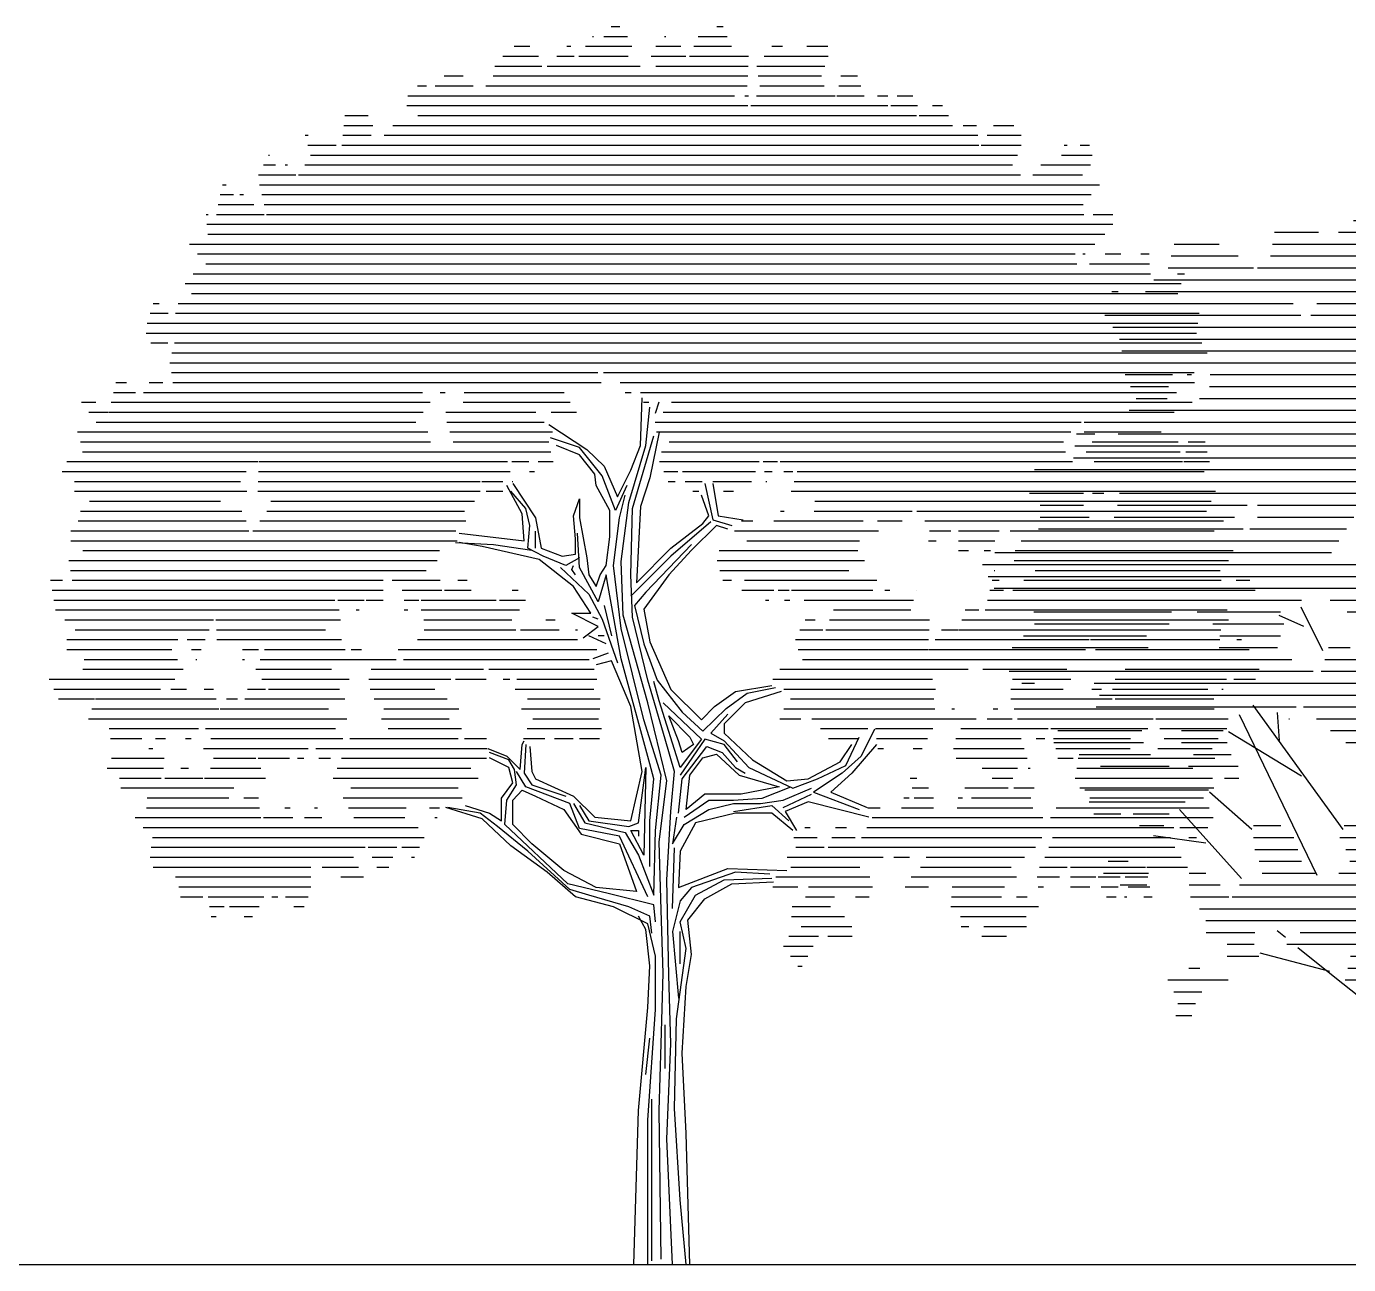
# Model space of a CAD drawing. Header units: millimetres. Extents: x 454 to 24074, y 929 to 15016.
# Drawn here: x 2667 to 5746, y 6044 to 8927 of the extents above; entities that cross this region are included whole.
import ezdxf

# ---------------------------------------------------------------- set-up
doc = ezdxf.new("R2010")
doc.units = ezdxf.units.MM
doc.layers.add('cadblocksdwg.com', color=255, linetype='Continuous')

# ---------------------------------------------------------------- blocks, each defined once
blk = doc.blocks.new('*X4')
at = {"color": 0, "linetype": 'ByBlock'}
for p, q in [((167.527, 82.3), (167.616, 82.3)), ((168.595, 82.3), (168.659, 82.3)), ((166.547, 82.1), (166.704, 82.1)), ((167.079, 82.1), (167.119, 82.1)), ((167.268, 82.1), (167.735, 82.1)), ((167.338, 82.2), (167.349, 82.2)), ((167.454, 82.2), (167.692, 82.2)), ((167.979, 82.1), (168.232, 82.1)), ((168.068, 82.2), (168.08, 82.2)), ((168.365, 82.1), (168.744, 82.1)), ((168.409, 82.2), (168.702, 82.2)), ((169.153, 82.1), (169.26, 82.1)), ((169.506, 82.1), (169.719, 82.1)), ((166.432, 82), (166.792, 82)), ((166.979, 82), (167.153, 82)), ((167.199, 82), (167.701, 82)), ((167.933, 82), (168.284, 82)), ((168.321, 82), (168.918, 82)), ((169.076, 82), (169.723, 82)), ((166.352, 81.9), (166.826, 81.9)), ((166.879, 81.9), (167.822, 81.9)), ((167.978, 81.9), (168.913, 81.9)), ((168.999, 81.9), (169.688, 81.9)), ((165.57, 81.7), (165.661, 81.7)), ((165.749, 81.7), (166.132, 81.7)), ((165.839, 81.8), (166.032, 81.8)), ((166.26, 81.7), (168.903, 81.7)), ((166.335, 81.8), (168.908, 81.8)), ((169.014, 81.8), (169.653, 81.8)), ((169.031, 81.7), (169.681, 81.7)), ((169.83, 81.7), (170.052, 81.7)), ((169.85, 81.8), (170.018, 81.8)), ((165.47, 81.6), (168.774, 81.6)), ((168.878, 81.6), (168.918, 81.6)), ((168.998, 81.6), (169.794, 81.6)), ((169.809, 81.6), (170.085, 81.6)), ((170.22, 81.6), (170.325, 81.6)), ((170.421, 81.6), (170.579, 81.6)), ((165.46, 81.5), (168.908, 81.5)), ((168.94, 81.5), (170.325, 81.5)), ((170.355, 81.5), (170.627, 81.5)), ((170.776, 81.5), (170.878, 81.5)), ((164.823, 81.3), (165.119, 81.3)), ((164.833, 81.4), (165.072, 81.4)), ((165.321, 81.3), (170.979, 81.3)), ((165.573, 81.4), (170.616, 81.4)), ((170.642, 81.4), (170.94, 81.4)), ((171.088, 81.3), (171.222, 81.3)), ((171.393, 81.3), (171.598, 81.3)), ((164.432, 81.2), (164.462, 81.2)), ((164.813, 81.2), (165.101, 81.2)), ((165.233, 81.2), (171.234, 81.2)), ((171.331, 81.2), (171.675, 81.2)), ((164.46, 81.1), (164.748, 81.1)), ((164.803, 81.1), (171.246, 81.1)), ((171.268, 81.1), (171.675, 81.1)), ((172.11, 81.1), (172.139, 81.1)), ((172.272, 81.1), (172.364, 81.1)), ((164.011, 80.9), (164.133, 80.9)), ((164.061, 81), (164.073, 81)), ((164.231, 80.9), (164.254, 80.9)), ((164.431, 80.9), (171.587, 80.9)), ((164.487, 81), (171.637, 81)), ((171.872, 80.9), (172.376, 80.9)), ((172.081, 81), (172.39, 81)), ((163.961, 80.8), (164.34, 80.8)), ((164.367, 80.8), (171.668, 80.8)), ((171.793, 80.8), (172.293, 80.8)), ((163.596, 80.7), (163.635, 80.7)), ((163.971, 80.7), (172.466, 80.7)), ((163.555, 80.5), (163.914, 80.5)), ((163.575, 80.6), (163.707, 80.6)), ((163.773, 80.6), (163.808, 80.6)), ((163.994, 80.6), (172.383, 80.6)), ((164.018, 80.5), (172.3, 80.5)), ((163.432, 80.4), (163.454, 80.4)), ((163.535, 80.4), (164.02, 80.4)), ((164.041, 80.4), (172.307, 80.4)), ((172.402, 80.4), (172.6, 80.4)), ((163.44, 80.3), (172.6, 80.3)), ((163.262, 80.1), (172.42, 80.1)), ((163.448, 80.2), (172.52, 80.2)), ((163.345, 80), (172.22, 80)), ((172.296, 80), (172.32, 80)), ((172.524, 80), (172.683, 80)), ((172.883, 80), (172.967, 80)), ((163.428, 79.9), (172.236, 79.9)), ((172.366, 79.9), (172.973, 79.9)), ((163.219, 79.7), (173.292, 79.7)), ((163.302, 79.8), (172.252, 79.8)), ((172.255, 79.8), (172.98, 79.8)), ((173.253, 79.8), (173.325, 79.8)), ((163.283, 79.6), (173.259, 79.6)), ((162.895, 79.5), (162.958, 79.5)), ((163.148, 79.5), (173.226, 79.5)), ((162.837, 79.3), (173.46, 79.3)), ((162.866, 79.4), (163.049, 79.4)), ((163.121, 79.4), (173.475, 79.4)), ((162.825, 79.2), (173.446, 79.2)), ((162.874, 79.1), (163.044, 79.1)), ((163.112, 79.1), (173.5, 79.1)), ((163.065, 78.9), (173.423, 78.9)), ((163.086, 79), (173.554, 79)), ((163.08, 78.8), (167.394, 78.8)), ((167.449, 78.8), (173.422, 78.8)), ((162.517, 78.7), (162.627, 78.7)), ((162.856, 78.7), (162.995, 78.7)), ((163.094, 78.7), (167.426, 78.7)), ((167.618, 78.7), (173.427, 78.7)), ((162.172, 78.5), (162.317, 78.5)), ((162.472, 78.5), (165.698, 78.5)), ((162.494, 78.6), (162.719, 78.6)), ((162.798, 78.6), (165.62, 78.6)), ((165.798, 78.6), (165.849, 78.6)), ((166.032, 78.5), (167.114, 78.5)), ((166.041, 78.6), (167.051, 78.6)), ((167.668, 78.6), (167.729, 78.6)), ((167.823, 78.6), (173.243, 78.6)), ((167.855, 78.5), (167.909, 78.5)), ((168.137, 78.5), (173.404, 78.5)), ((162.246, 78.4), (162.44, 78.4)), ((162.449, 78.4), (165.625, 78.4)), ((165.855, 78.4), (166.767, 78.4)), ((166.921, 78.4), (167.177, 78.4)), ((168.054, 78.4), (173.222, 78.4)), ((162.32, 78.3), (165.551, 78.3)), ((165.865, 78.3), (166.85, 78.3)), ((167.971, 78.3), (172.279, 78.3)), ((172.311, 78.3), (173.236, 78.3)), ((162.131, 78.2), (165.674, 78.2)), ((162.163, 78.1), (165.702, 78.1)), ((165.895, 78.2), (166.933, 78.2)), ((165.929, 78.1), (166.896, 78.1)), ((167.987, 78.2), (172.177, 78.2)), ((168.114, 78.1), (172.102, 78.1)), ((172.311, 78.2), (173.09, 78.2)), ((172.39, 78.1), (173.261, 78.1)), ((173.361, 78.1), (173.534, 78.1)), ((162.181, 78), (166.918, 78)), ((168.035, 78), (172.121, 78)), ((172.33, 78), (173.283, 78)), ((173.34, 78), (173.556, 78)), ((162.022, 77.9), (163.957, 77.9)), ((163.968, 77.9), (166.48, 77.9)), ((166.524, 77.9), (166.695, 77.9)), ((166.788, 77.9), (166.94, 77.9)), ((168.015, 77.9), (169.023, 77.9)), ((169.066, 77.9), (169.211, 77.9)), ((169.237, 77.9), (169.433, 77.9)), ((169.437, 77.9), (172.193, 77.9)), ((172.412, 77.9), (173.305, 77.9)), ((173.318, 77.9), (173.578, 77.9)), ((161.977, 77.8), (163.837, 77.8)), ((162.101, 77.7), (163.78, 77.7)), ((163.957, 77.7), (166.204, 77.7)), ((163.962, 77.8), (166.506, 77.8)), ((166.22, 77.7), (166.433, 77.7)), ((166.526, 77.7), (166.532, 77.7)), ((166.701, 77.8), (166.754, 77.8)), ((168.06, 77.8), (168.202, 77.8)), ((168.104, 77.7), (168.175, 77.7)), ((168.25, 77.8), (168.986, 77.8)), ((168.275, 77.7), (168.449, 77.7)), ((168.556, 77.7), (168.948, 77.7)), ((169.078, 77.8), (169.157, 77.8)), ((169.09, 77.7), (169.103, 77.7)), ((169.274, 77.8), (169.364, 77.8)), ((169.377, 77.7), (173.549, 77.7)), ((169.407, 77.8), (173.525, 77.8)), ((162.101, 77.6), (163.842, 77.6)), ((163.953, 77.6), (166.204, 77.6)), ((166.265, 77.6), (166.432, 77.6)), ((168.355, 77.6), (168.414, 77.6)), ((168.663, 77.6), (168.764, 77.6)), ((169.347, 77.6), (173.64, 77.6)), ((162.252, 77.5), (163.577, 77.5)), ((164.087, 77.5), (166.144, 77.5)), ((169.588, 77.5), (173.594, 77.5)), ((162.138, 77.3), (163.837, 77.3)), ((162.16, 77.4), (163.794, 77.4)), ((163.974, 77.3), (166.058, 77.3)), ((164.045, 77.4), (166.046, 77.4)), ((168.844, 77.3), (168.96, 77.3)), ((169.171, 77.3), (170.076, 77.3)), ((169.241, 77.4), (169.277, 77.4)), ((169.58, 77.4), (170.57, 77.4)), ((170.22, 77.3), (170.47, 77.3)), ((170.619, 77.4), (173.548, 77.4)), ((170.7, 77.3), (173.719, 77.3)), ((162.064, 77.2), (163.863, 77.2)), ((163.903, 77.2), (165.958, 77.2)), ((168.774, 77.2), (170.23, 77.2)), ((170.747, 77.2), (170.962, 77.2)), ((171.039, 77.2), (171.45, 77.2)), ((171.563, 77.2), (173.625, 77.2)), ((162.064, 77.1), (165.969, 77.1)), ((168.901, 77.1), (170.038, 77.1)), ((170.737, 77.1), (170.815, 77.1)), ((171.039, 77.1), (171.407, 77.1)), ((171.675, 77.1), (173.506, 77.1)), ((162.045, 76.9), (165.769, 76.9)), ((162.185, 77), (165.793, 77)), ((168.599, 76.9), (170.09, 76.9)), ((168.62, 77), (170.022, 77)), ((171.039, 77), (171.142, 77)), ((171.299, 77), (171.363, 77)), ((171.602, 76.9), (173.77, 76.9)), ((171.613, 77), (173.818, 77)), ((162.061, 76.8), (165.657, 76.8)), ((168.628, 76.8), (169.93, 76.8)), ((171.401, 76.8), (171.408, 76.8)), ((171.815, 76.8), (173.686, 76.8)), ((161.859, 76.7), (161.979, 76.7)), ((162.076, 76.7), (165.221, 76.7)), ((165.312, 76.7), (165.797, 76.7)), ((165.977, 76.7), (166.072, 76.7)), ((168.657, 76.7), (168.745, 76.7)), ((168.877, 76.7), (170.214, 76.7)), ((171.379, 76.7), (171.452, 76.7)), ((171.702, 76.7), (173.696, 76.7)), ((173.848, 76.7), (173.987, 76.7)), ((161.875, 76.6), (165.221, 76.6)), ((161.891, 76.5), (164.732, 76.5)), ((164.762, 76.5), (165.029, 76.5)), ((165.05, 76.5), (165.221, 76.5)), ((165.414, 76.6), (165.814, 76.6)), ((165.434, 76.5), (165.583, 76.5)), ((165.607, 76.5), (166.364, 76.5)), ((165.843, 76.6), (166.113, 76.6)), ((166.4, 76.5), (166.661, 76.5)), ((166.526, 76.6), (166.586, 76.6)), ((168.85, 76.6), (168.957, 76.6)), ((168.958, 76.6), (169.172, 76.6)), ((169.089, 76.5), (169.121, 76.5)), ((169.215, 76.6), (169.327, 76.6)), ((169.282, 76.5), (169.336, 76.5)), ((169.351, 76.6), (170.174, 76.6)), ((169.479, 76.5), (170.585, 76.5)), ((170.295, 76.6), (170.344, 76.6)), ((170.612, 76.6), (170.613, 76.6)), ((171.334, 76.5), (173.97, 76.5)), ((171.356, 76.6), (171.496, 76.6)), ((171.588, 76.6), (174.041, 76.6)), ((161.907, 76.4), (164.776, 76.4)), ((164.948, 76.4), (164.978, 76.4)), ((165.434, 76.4), (165.47, 76.4)), ((165.607, 76.4), (166.602, 76.4)), ((169.775, 76.4), (170.558, 76.4)), ((171.106, 76.4), (171.245, 76.4)), ((171.311, 76.4), (173.758, 76.4)), ((162.003, 76.3), (163.506, 76.3)), ((163.529, 76.3), (164.791, 76.3)), ((165.634, 76.3), (166.523, 76.3)), ((166.868, 76.3), (166.962, 76.3)), ((169.49, 76.3), (169.591, 76.3)), ((169.737, 76.3), (170.748, 76.3)), ((171.074, 76.3), (173.769, 76.3)), ((162.024, 76.1), (162.211, 76.1)), ((162.109, 76.2), (163.464, 76.2)), ((162.216, 76.1), (163.145, 76.1)), ((163.241, 76.1), (163.422, 76.1)), ((163.535, 76.2), (164.639, 76.2)), ((163.541, 76.1), (164.802, 76.1)), ((165.568, 76.1), (167.187, 76.1)), ((165.638, 76.2), (166.564, 76.2)), ((166.612, 76.2), (167.001, 76.2)), ((167.166, 76.2), (167.187, 76.2)), ((169.39, 76.1), (170.738, 76.1)), ((169.436, 76.2), (169.669, 76.2)), ((169.699, 76.2), (170.743, 76.2)), ((170.804, 76.1), (172.36, 76.1)), ((170.867, 76.2), (171.032, 76.2)), ((171.041, 76.2), (173.694, 76.2)), ((172.376, 76.1), (173.683, 76.1)), ((173.853, 76.1), (173.902, 76.1)), ((162.024, 76), (163.086, 76)), ((163.283, 76), (163.38, 76)), ((163.798, 76), (163.962, 76)), ((164.022, 76), (164.837, 76)), ((164.897, 76), (165.004, 76)), ((165.375, 76), (167.382, 76)), ((169.417, 76), (170.732, 76)), ((170.741, 76), (172.323, 76)), ((172.425, 76), (173.979, 76)), ((162.197, 75.9), (163.143, 75.9)), ((163.326, 75.9), (163.338, 75.9)), ((163.798, 75.9), (163.819, 75.9)), ((163.979, 75.9), (165.352, 75.9)), ((165.427, 75.9), (167.305, 75.9)), ((169.463, 75.9), (172.285, 75.9)), ((172.475, 75.9), (172.536, 75.9)), ((172.757, 75.9), (174.119, 75.9)), ((161.844, 75.7), (163.115, 75.7)), ((162.186, 75.8), (163.201, 75.8)), ((163.936, 75.8), (164.701, 75.8)), ((163.995, 75.7), (164.878, 75.7)), ((165.076, 75.7), (165.905, 75.7)), ((165.099, 75.8), (166.236, 75.8)), ((165.955, 75.7), (166.262, 75.7)), ((166.291, 75.8), (167.357, 75.8)), ((166.437, 75.7), (166.502, 75.7)), ((166.574, 75.7), (167.382, 75.7)), ((169.163, 75.7), (170.778, 75.7)), ((169.233, 75.8), (171.138, 75.8)), ((171.287, 75.8), (172.136, 75.8)), ((171.585, 75.7), (172.176, 75.7)), ((172.624, 75.7), (173.749, 75.7)), ((172.724, 75.8), (174.082, 75.8)), ((173.823, 75.7), (174.045, 75.7)), ((161.891, 75.6), (162.971, 75.6)), ((163.076, 75.6), (163.233, 75.6)), ((163.412, 75.6), (163.505, 75.6)), ((163.849, 75.6), (164.032, 75.6)), ((164.064, 75.6), (164.779, 75.6)), ((165.089, 75.6), (165.743, 75.6)), ((166.556, 75.6), (167.352, 75.6)), ((169.273, 75.6), (170.808, 75.6)), ((171.568, 75.6), (172.098, 75.6)), ((172.388, 75.6), (172.485, 75.6)), ((172.596, 75.6), (173.56, 75.6)), ((173.704, 75.6), (173.716, 75.6)), ((161.938, 75.5), (162.303, 75.5)), ((162.312, 75.5), (163.533, 75.5)), ((163.638, 75.5), (163.749, 75.5)), ((163.823, 75.5), (164.835, 75.5)), ((165.13, 75.5), (165.869, 75.5)), ((166.682, 75.5), (167.418, 75.5)), ((169.341, 75.5), (170.789, 75.5)), ((171.57, 75.5), (172.595, 75.5)), ((172.625, 75.5), (173.623, 75.5)), ((162.241, 75.3), (164.855, 75.3)), ((162.277, 75.4), (163.56, 75.4)), ((163.575, 75.4), (164.669, 75.4)), ((165.204, 75.3), (165.888, 75.3)), ((165.229, 75.4), (165.988, 75.4)), ((166.62, 75.4), (167.412, 75.4)), ((166.737, 75.3), (167.399, 75.3)), ((169.232, 75.3), (169.444, 75.3)), ((169.273, 75.4), (170.8, 75.4)), ((169.558, 75.3), (171.22, 75.3)), ((170.971, 75.4), (171, 75.4)), ((171.33, 75.3), (171.582, 75.3)), ((171.39, 75.4), (171.437, 75.4)), ((171.604, 75.4), (173.625, 75.4)), ((171.638, 75.3), (173.008, 75.3)), ((173.035, 75.3), (173.545, 75.3)), ((162.451, 75.2), (163.355, 75.2)), ((163.427, 75.2), (164.739, 75.2)), ((165.273, 75.2), (166.014, 75.2)), ((166.677, 75.2), (167.43, 75.2)), ((169.643, 75.2), (170.122, 75.2)), ((170.199, 75.2), (170.78, 75.2)), ((171.063, 75.2), (171.947, 75.2)), ((171.975, 75.2), (172.954, 75.2)), ((173.077, 75.2), (173.752, 75.2)), ((162.466, 75.1), (162.781, 75.1)), ((162.919, 75.1), (163.021, 75.1)), ((163.223, 75.1), (163.28, 75.1)), ((163.479, 75.1), (164.813, 75.1)), ((164.885, 75.1), (165.98, 75.1)), ((166.044, 75.1), (166.268, 75.1)), ((166.642, 75.1), (166.858, 75.1)), ((166.956, 75.1), (167.144, 75.1)), ((167.207, 75.1), (167.408, 75.1)), ((169.727, 75.1), (170.022, 75.1)), ((170.212, 75.1), (170.727, 75.1)), ((171.012, 75.1), (171.673, 75.1)), ((171.827, 75.1), (171.913, 75.1)), ((171.999, 75.1), (172.778, 75.1)), ((173.12, 75.1), (173.667, 75.1)), ((162.474, 74.9), (163.007, 74.9)), ((162.851, 75), (162.893, 75)), ((163.406, 75), (164.465, 75)), ((163.505, 74.9), (163.935, 74.9)), ((163.959, 74.9), (164.275, 74.9)), ((164.355, 74.9), (164.419, 74.9)), ((164.54, 75), (166.274, 75)), ((164.573, 74.9), (164.691, 74.9)), ((164.8, 74.9), (166.268, 74.9)), ((170.225, 75), (170.281, 75)), ((170.58, 75), (170.674, 75)), ((170.99, 75), (171.704, 75)), ((171.016, 74.9), (171.735, 74.9)), ((172.023, 75), (172.775, 75)), ((172.046, 74.9), (172.198, 74.9)), ((172.249, 74.9), (173.633, 74.9)), ((173.055, 75), (173.605, 75)), ((162.43, 74.8), (163.002, 74.8)), ((163.175, 74.8), (163.255, 74.8)), ((163.475, 74.8), (163.984, 74.8)), ((164.757, 74.8), (166.109, 74.8)), ((171.279, 74.8), (171.635, 74.8)), ((171.745, 74.8), (171.766, 74.8)), ((172.235, 74.8), (173.409, 74.8)), ((162.555, 74.7), (162.976, 74.7)), ((163.014, 74.7), (163.399, 74.7)), ((163.416, 74.7), (164.033, 74.7)), ((164.715, 74.7), (166.183, 74.7)), ((170.552, 74.7), (170.617, 74.7)), ((171.379, 74.7), (171.589, 74.7)), ((172.22, 74.7), (173.449, 74.7)), ((162.57, 74.6), (163.713, 74.6)), ((162.834, 74.5), (163.663, 74.5)), ((163.812, 74.5), (163.96, 74.5)), ((164.819, 74.5), (166.021, 74.5)), ((164.896, 74.6), (165.982, 74.6)), ((170.486, 74.5), (170.541, 74.5)), ((170.572, 74.6), (170.736, 74.6)), ((170.593, 74.5), (170.787, 74.5)), ((171.037, 74.5), (171.08, 74.5)), ((171.104, 74.6), (171.543, 74.6)), ((171.173, 74.5), (171.771, 74.5)), ((171.598, 74.6), (171.805, 74.6)), ((172.266, 74.6), (173.622, 74.6)), ((172.368, 74.5), (173.517, 74.5)), ((162.83, 74.4), (163.973, 74.4)), ((164.228, 74.4), (164.283, 74.4)), ((164.526, 74.4), (164.559, 74.4)), ((164.871, 74.4), (165.455, 74.4)), ((165.69, 74.4), (165.791, 74.4)), ((170.124, 74.4), (170.249, 74.4)), ((170.464, 74.4), (170.787, 74.4)), ((171.026, 74.4), (171.793, 74.4)), ((172.027, 74.4), (173.575, 74.4)), ((162.713, 74.3), (163.986, 74.3)), ((164.013, 74.3), (164.31, 74.3)), ((164.426, 74.3), (164.603, 74.3)), ((164.926, 74.3), (165.442, 74.3)), ((165.744, 74.3), (165.769, 74.3)), ((170.168, 74.3), (171.893, 74.3)), ((171.972, 74.3), (173.615, 74.3)), ((162.796, 74.2), (165.575, 74.2)), ((162.888, 74.1), (165.638, 74.1)), ((169.375, 74.1), (169.61, 74.1)), ((169.486, 74.2), (169.539, 74.2)), ((169.759, 74.1), (169.996, 74.1)), ((169.795, 74.2), (169.906, 74.2)), ((170.06, 74.1), (171.883, 74.1)), ((170.114, 74.2), (173.219, 74.2)), ((171.991, 74.1), (173.185, 74.1)), ((173.279, 74.2), (173.56, 74.2)), ((173.368, 74.1), (173.447, 74.1)), ((162.876, 74), (165.04, 74)), ((165.072, 74), (165.36, 74)), ((165.41, 74), (165.588, 74)), ((169.394, 74), (169.68, 74)), ((169.723, 74), (171.82, 74)), ((171.954, 74), (173.226, 74)), ((162.865, 73.9), (164.602, 73.9)), ((164.604, 73.9), (164.923, 73.9)), ((165.11, 73.9), (165.321, 73.9)), ((165.51, 73.9), (165.538, 73.9)), ((169.306, 73.9), (170.278, 73.9)), ((170.385, 73.9), (170.545, 73.9)), ((170.713, 73.9), (171.709, 73.9)), ((171.913, 73.9), (172.908, 73.9)), ((172.908, 73.9), (173.291, 73.9)), ((162.896, 73.8), (164.489, 73.8)), ((163.122, 73.7), (164.489, 73.7)), ((164.604, 73.8), (164.974, 73.8)), ((164.795, 73.7), (165.024, 73.7)), ((165.157, 73.8), (165.281, 73.8)), ((169.194, 73.7), (170.142, 73.7)), ((169.344, 73.8), (170.042, 73.8)), ((170.561, 73.7), (171.627, 73.7)), ((170.655, 73.8), (171.571, 73.8)), ((171.835, 73.7), (172.062, 73.7)), ((171.858, 73.8), (172.14, 73.8)), ((172.174, 73.8), (172.694, 73.8)), ((172.174, 73.7), (172.429, 73.7)), ((172.454, 73.7), (172.674, 73.7)), ((172.697, 73.8), (172.931, 73.8)), ((172.726, 73.7), (172.953, 73.7)), ((172.945, 73.8), (173.356, 73.8)), ((163.156, 73.6), (164.489, 73.6)), ((169.162, 73.6), (169.415, 73.6)), ((169.524, 73.6), (170.172, 73.6)), ((170.5, 73.6), (170.736, 73.6)), ((170.975, 73.6), (171.504, 73.6)), ((171.846, 73.6), (171.901, 73.6)), ((172.174, 73.6), (172.368, 73.6)), ((172.482, 73.6), (172.655, 73.6)), ((172.755, 73.6), (172.976, 73.6)), ((163.172, 73.5), (163.399, 73.5)), ((163.453, 73.5), (164.014, 73.5)), ((163.467, 73.4), (163.613, 73.4)), ((163.669, 73.4), (163.968, 73.4)), ((164.095, 73.5), (164.157, 73.5)), ((164.234, 73.5), (164.462, 73.5)), ((164.319, 73.4), (164.423, 73.4)), ((169.357, 73.4), (169.744, 73.4)), ((169.492, 73.5), (169.787, 73.5)), ((170, 73.5), (170.137, 73.5)), ((170.961, 73.4), (171.849, 73.4)), ((170.968, 73.5), (171.476, 73.5)), ((171.626, 73.5), (171.734, 73.5)), ((172.536, 73.5), (172.635, 73.5)), ((172.913, 73.5), (172.998, 73.5)), ((163.482, 73.3), (163.533, 73.3)), ((163.815, 73.3), (163.899, 73.3)), ((169.352, 73.3), (169.886, 73.3)), ((171.059, 73.3), (171.724, 73.3)), ((169.448, 73.2), (169.963, 73.2)), ((171.066, 73.2), (171.146, 73.2)), ((171.295, 73.2), (171.729, 73.2)), ((169.271, 73), (169.57, 73)), ((169.325, 73.1), (169.625, 73.1)), ((169.718, 73.1), (169.966, 73.1)), ((171.275, 73.1), (171.527, 73.1)), ((169.342, 72.9), (169.515, 72.9)), ((169.414, 72.8), (169.46, 72.8))]:
    blk.add_line(p, q, dxfattribs=at)
blk = doc.blocks.new('*X3')
at = {"color": 0, "linetype": 'ByBlock'}
for p, q in [((31.224, 25), (31.651, 25)), ((30.156, 24.9), (30.391, 24.9)), ((30.746, 24.9), (30.94, 24.9)), ((31.072, 24.9), (31.697, 24.9)), ((29.489, 24.8), (29.861, 24.8)), ((30.029, 24.8), (30.473, 24.8)), ((30.73, 24.8), (31.725, 24.8)), ((28.644, 24.7), (29.024, 24.7)), ((29.472, 24.7), (30.473, 24.7)), ((30.718, 24.7), (31.689, 24.7)), ((28.618, 24.6), (29.183, 24.6)), ((29.455, 24.6), (30.446, 24.6)), ((30.671, 24.6), (31.62, 24.6)), ((28.473, 24.4), (30.374, 24.4)), ((28.593, 24.5), (29.313, 24.5)), ((29.346, 24.5), (30.374, 24.5)), ((30.477, 24.4), (31.84, 24.4)), ((30.487, 24.5), (31.631, 24.5)), ((28.119, 24.3), (28.171, 24.3)), ((28.402, 24.3), (31.9, 24.3)), ((27.975, 24.2), (29.648, 24.2)), ((29.847, 24.2), (31.9, 24.2)), ((32.231, 24.2), (32.737, 24.2)), ((28.06, 24.1), (29.711, 24.1)), ((29.797, 24.1), (31.842, 24.1)), ((32.09, 24.1), (32.804, 24.1)), ((28.126, 24), (31.603, 24)), ((31.641, 24), (31.786, 24)), ((31.949, 24), (32.741, 24)), ((28.183, 23.9), (31.453, 23.9)), ((31.658, 23.9), (32.591, 23.9)), ((32.931, 23.9), (33.044, 23.9)), ((28.202, 23.8), (31.453, 23.8)), ((31.468, 23.8), (32.562, 23.8)), ((32.867, 23.8), (33.156, 23.8)), ((33.613, 23.8), (33.624, 23.8)), ((28.216, 23.7), (28.931, 23.7)), ((28.934, 23.7), (33.193, 23.7)), ((33.528, 23.7), (33.688, 23.7)), ((28.231, 23.6), (28.631, 23.6)), ((28.753, 23.6), (28.791, 23.6)), ((28.947, 23.6), (33.751, 23.6)), ((28.277, 23.5), (28.595, 23.5)), ((28.323, 23.4), (28.586, 23.4)), ((28.857, 23.4), (30.533, 23.4)), ((28.942, 23.5), (32.783, 23.5)), ((30.7, 23.4), (32.727, 23.4)), ((32.897, 23.5), (33.814, 23.5)), ((32.99, 23.4), (33.796, 23.4)), ((28.266, 23.3), (30.433, 23.3)), ((30.713, 23.3), (32.63, 23.3)), ((33.024, 23.3), (33.537, 23.3)), ((28.201, 23.2), (30.389, 23.2)), ((30.676, 23.2), (32.65, 23.2)), ((33.057, 23.2), (33.064, 23.2)), ((33.181, 23.2), (33.394, 23.2)), ((27.821, 23.1), (27.976, 23.1)), ((28.172, 23.1), (30.35, 23.1)), ((30.891, 23.1), (32.67, 23.1)), ((33.147, 23.1), (33.417, 23.1)), ((27.808, 23), (30.312, 23)), ((30.433, 23), (30.659, 23)), ((30.866, 23), (32.69, 23)), ((32.699, 23), (33.441, 23)), ((27.795, 22.9), (30.709, 22.9)), ((30.794, 22.9), (33.465, 22.9)), ((27.466, 22.8), (33.461, 22.8)), ((33.806, 22.8), (34.012, 22.8)), ((27.414, 22.7), (31.594, 22.7)), ((31.723, 22.7), (33.374, 22.7)), ((33.735, 22.7), (34.073, 22.7)), ((34.28, 22.7), (34.388, 22.7)), ((27.424, 22.6), (27.88, 22.6)), ((27.955, 22.6), (28.051, 22.6)), ((28.184, 22.6), (31.364, 22.6)), ((31.966, 22.6), (33.435, 22.6)), ((33.69, 22.6), (34.134, 22.6)), ((34.165, 22.6), (34.445, 22.6)), ((27.514, 22.5), (27.88, 22.5)), ((27.516, 22.4), (27.927, 22.4)), ((28.138, 22.4), (29.153, 22.4)), ((28.166, 22.5), (29.258, 22.5)), ((29.346, 22.5), (30.219, 22.5)), ((29.346, 22.4), (30.157, 22.4)), ((30.447, 22.5), (31.318, 22.5)), ((30.462, 22.4), (31.273, 22.4)), ((31.8, 22.4), (34.341, 22.4)), ((31.85, 22.5), (34.445, 22.5)), ((27.5, 22.3), (29.225, 22.3)), ((29.282, 22.3), (30.095, 22.3)), ((30.489, 22.3), (31.313, 22.3)), ((31.991, 22.3), (33.202, 22.3)), ((33.533, 22.3), (34.263, 22.3)), ((27.42, 22.2), (30.033, 22.2)), ((30.566, 22.2), (31.358, 22.2)), ((32.073, 22.2), (32.402, 22.2)), ((32.64, 22.2), (33.217, 22.2)), ((33.512, 22.2), (34.486, 22.2)), ((27.133, 22.1), (29.971, 22.1)), ((30.516, 22.1), (31.255, 22.1)), ((32.073, 22.1), (32.416, 22.1)), ((32.589, 22.1), (33.193, 22.1)), ((33.49, 22.1), (34.505, 22.1)), ((27.028, 22), (31.09, 22)), ((31.934, 22), (32.853, 22)), ((33.461, 22), (34.52, 22)), ((27.077, 21.9), (31.099, 21.9)), ((31.411, 21.9), (32.831, 21.9)), ((33.331, 21.9), (34.106, 21.9)), ((34.341, 21.9), (34.344, 21.9)), ((27.127, 21.8), (30.69, 21.8)), ((30.796, 21.8), (31.108, 21.8)), ((31.533, 21.8), (32.854, 21.8)), ((33.32, 21.8), (34.014, 21.8)), ((27.427, 21.7), (28.65, 21.7)), ((28.709, 21.7), (29.716, 21.7)), ((29.96, 21.7), (30.592, 21.7)), ((30.91, 21.7), (31.207, 21.7)), ((31.824, 21.7), (32.881, 21.7)), ((33.296, 21.7), (33.924, 21.7)), ((27.461, 21.6), (28.622, 21.6)), ((28.838, 21.6), (29.541, 21.6)), ((30.103, 21.6), (30.692, 21.6)), ((30.912, 21.6), (31.268, 21.6)), ((31.924, 21.6), (33.963, 21.6)), ((27.374, 21.4), (28.412, 21.4)), ((27.468, 21.5), (28.601, 21.5)), ((28.971, 21.5), (29.569, 21.5)), ((29.028, 21.4), (29.541, 21.4)), ((30.246, 21.5), (30.693, 21.5)), ((30.273, 21.4), (31.262, 21.4)), ((30.893, 21.5), (31.278, 21.5)), ((31.563, 21.4), (34.364, 21.4)), ((31.895, 21.5), (34.002, 21.5)), ((27.28, 21.3), (28.426, 21.3)), ((29.023, 21.3), (29.514, 21.3)), ((29.945, 21.3), (30.126, 21.3)), ((30.211, 21.3), (31.405, 21.3)), ((31.506, 21.3), (32.352, 21.3)), ((32.726, 21.3), (34.409, 21.3)), ((27.187, 21.2), (28.49, 21.2)), ((28.923, 21.2), (29.636, 21.2)), ((29.914, 21.2), (31.632, 21.2)), ((31.662, 21.2), (32.269, 21.2)), ((32.755, 21.2), (34.438, 21.2)), ((27.253, 21.1), (29.814, 21.1)), ((29.884, 21.1), (31.606, 21.1)), ((31.788, 21.1), (32.284, 21.1)), ((32.937, 21.1), (34.401, 21.1)), ((27.361, 21), (27.468, 21)), ((27.969, 21), (30.564, 21)), ((30.852, 21), (31.581, 21)), ((31.915, 21), (32.299, 21)), ((32.977, 21), (34.364, 21)), ((28.014, 20.9), (30.483, 20.9)), ((30.932, 20.9), (31.575, 20.9)), ((32.995, 20.9), (34.168, 20.9)), ((34.609, 20.9), (34.649, 20.9)), ((27.986, 20.8), (29.671, 20.8)), ((29.734, 20.8), (30.406, 20.8)), ((30.923, 20.8), (31.575, 20.8)), ((31.911, 20.8), (31.998, 20.8)), ((32.826, 20.8), (33.63, 20.8)), ((33.712, 20.8), (34.163, 20.8)), ((34.508, 20.8), (34.775, 20.8)), ((27.7, 20.7), (28.447, 20.7)), ((28.67, 20.7), (29.098, 20.7)), ((29.609, 20.7), (29.615, 20.7)), ((29.844, 20.7), (30.355, 20.7)), ((30.943, 20.7), (31.679, 20.7)), ((31.841, 20.7), (32.121, 20.7)), ((32.713, 20.7), (33.321, 20.7)), ((33.727, 20.7), (34.83, 20.7)), ((27.664, 20.6), (28.372, 20.6)), ((28.706, 20.6), (29.056, 20.6)), ((29.961, 20.6), (30.435, 20.6)), ((31.009, 20.6), (32.182, 20.6)), ((32.741, 20.6), (33.24, 20.6)), ((33.743, 20.6), (34.848, 20.6)), ((27.629, 20.5), (28.385, 20.5)), ((27.844, 20.4), (28.445, 20.4)), ((28.706, 20.5), (29.09, 20.5)), ((28.808, 20.4), (29.125, 20.4)), ((30.09, 20.5), (30.397, 20.5)), ((31.075, 20.5), (31.088, 20.5)), ((31.428, 20.5), (32.201, 20.5)), ((31.545, 20.4), (31.968, 20.4)), ((32.028, 20.4), (32.151, 20.4)), ((32.87, 20.5), (33.189, 20.5)), ((32.959, 20.4), (33.493, 20.4)), ((33.679, 20.4), (33.787, 20.4)), ((33.887, 20.4), (34.73, 20.4)), ((33.909, 20.5), (34.803, 20.5)), ((28.022, 20.3), (28.601, 20.3)), ((28.764, 20.3), (29.183, 20.3)), ((31.596, 20.3), (31.937, 20.3)), ((32.983, 20.3), (33.493, 20.3)), ((33.689, 20.3), (34.568, 20.3)), ((27.971, 20.2), (28.968, 20.2)), ((29.067, 20.2), (29.188, 20.2)), ((30.453, 20.2), (30.499, 20.2)), ((31.596, 20.2), (31.907, 20.2)), ((33.007, 20.2), (33.511, 20.2)), ((33.699, 20.2), (34.591, 20.2)), ((27.891, 20.1), (28.933, 20.1)), ((30.395, 20.1), (30.643, 20.1)), ((31.256, 20.1), (31.315, 20.1)), ((31.618, 20.1), (32.139, 20.1)), ((33.155, 20.1), (34.619, 20.1)), ((27.929, 20), (28.736, 20)), ((30.456, 20), (30.71, 20)), ((31.135, 20), (31.449, 20)), ((31.682, 20), (31.836, 20)), ((31.935, 20), (32.344, 20)), ((33.394, 20), (34.659, 20)), ((27.967, 19.9), (28.194, 19.9)), ((28.298, 19.9), (28.603, 19.9)), ((30.512, 19.9), (30.777, 19.9)), ((31.135, 19.9), (31.426, 19.9)), ((32.055, 19.9), (32.398, 19.9)), ((33.467, 19.9), (34.488, 19.9)), ((28.353, 19.8), (28.558, 19.8)), ((29.313, 19.8), (29.544, 19.8)), ((30.077, 19.8), (30.331, 19.8)), ((30.563, 19.8), (30.838, 19.8)), ((31.098, 19.8), (31.255, 19.8)), ((32.123, 19.8), (32.303, 19.8)), ((33.537, 19.8), (33.711, 19.8)), ((34.137, 19.8), (34.31, 19.8)), ((29.313, 19.7), (29.652, 19.7)), ((30.04, 19.7), (30.4, 19.7)), ((30.613, 19.7), (30.906, 19.7)), ((31.048, 19.7), (31.255, 19.7)), ((28.088, 19.5), (28.256, 19.5)), ((29.325, 19.6), (29.685, 19.6)), ((29.361, 19.5), (29.718, 19.5)), ((30.09, 19.6), (30.434, 19.6)), ((30.123, 19.5), (30.436, 19.5)), ((30.663, 19.6), (30.991, 19.6)), ((30.714, 19.5), (31.469, 19.5)), ((30.998, 19.6), (31.369, 19.6)), ((32.862, 19.6), (33.033, 19.6)), ((32.862, 19.5), (33.055, 19.5)), ((33.669, 19.5), (34.037, 19.5)), ((33.737, 19.6), (33.881, 19.6)), ((28.049, 19.4), (28.427, 19.4)), ((28.771, 19.4), (28.912, 19.4)), ((29.386, 19.4), (29.833, 19.4)), ((30.032, 19.4), (30.436, 19.4)), ((30.614, 19.4), (31.486, 19.4)), ((32.842, 19.4), (33.048, 19.4)), ((33.633, 19.4), (33.953, 19.4)), ((28.189, 19.3), (28.413, 19.3)), ((28.771, 19.3), (29.033, 19.3)), ((29.195, 19.3), (30.436, 19.3)), ((30.578, 19.3), (31.448, 19.3)), ((31.734, 19.3), (31.868, 19.3)), ((32.592, 19.3), (33.04, 19.3)), ((33.059, 19.3), (33.277, 19.3)), ((33.634, 19.3), (33.891, 19.3)), ((28.225, 19.2), (28.245, 19.2)), ((28.781, 19.2), (29.106, 19.2)), ((29.133, 19.2), (30.485, 19.2)), ((30.562, 19.2), (31.399, 19.2)), ((31.693, 19.2), (31.928, 19.2)), ((32.618, 19.2), (33.308, 19.2)), ((28.858, 19.1), (31.438, 19.1)), ((31.611, 19.1), (32.018, 19.1)), ((32.163, 19.1), (32.356, 19.1)), ((32.803, 19.1), (33.395, 19.1)), ((28.911, 19), (32.381, 19)), ((32.921, 19), (33.509, 19)), ((28.913, 18.9), (29.325, 18.9)), ((29.705, 18.9), (32.326, 18.9)), ((32.94, 18.9), (33.409, 18.9)), ((29.091, 18.8), (29.319, 18.8)), ((29.593, 18.8), (32.138, 18.8)), ((32.8, 18.8), (33.13, 18.8)), ((29.091, 18.7), (29.357, 18.7)), ((30.13, 18.7), (30.33, 18.7)), ((30.374, 18.7), (32.138, 18.7)), ((32.8, 18.7), (33.158, 18.7)), ((28.59, 18.5), (29.099, 18.5)), ((28.768, 18.6), (28.859, 18.6)), ((30.085, 18.5), (30.248, 18.5)), ((30.107, 18.6), (30.238, 18.6)), ((30.468, 18.6), (30.664, 18.6)), ((30.739, 18.6), (32.243, 18.6)), ((30.748, 18.5), (31.064, 18.5)), ((31.191, 18.5), (31.684, 18.5)), ((31.881, 18.5), (32.361, 18.5)), ((32.832, 18.6), (33.175, 18.6)), ((32.982, 18.5), (33.111, 18.5)), ((28.64, 18.4), (28.878, 18.4)), ((30.763, 18.4), (30.964, 18.4)), ((31.225, 18.4), (31.57, 18.4)), ((31.97, 18.4), (32.389, 18.4)), ((28.676, 18.3), (28.823, 18.3)), ((30.819, 18.3), (30.864, 18.3)), ((31.252, 18.3), (31.551, 18.3)), ((32.034, 18.3), (32.306, 18.3)), ((28.657, 18.2), (28.794, 18.2)), ((31.301, 18.2), (31.455, 18.2))]:
    blk.add_line(p, q, dxfattribs=at)
blk = doc.blocks.new('Group Trees side 02_cad-block.com')
at = {"color": 0}
for p, q in [((-3665, 3737.2), (-3657.6, 3954.8)), ((-3595.4, 3885.2), (-3579.2, 3937)), ((-3639.8, 3737.2), (-3622.1, 3911.9)), ((-4083.6, 3833.4), (-3909.1, 3719.5)), ((-3943.1, 3728.3), (-4074.7, 3772.7)), ((-3700.5, 3450.1), (-3604.3, 3781.6)), ((-3579.2, 3797.9), (-3622.1, 3589.2)), ((-3943.1, 3694.3), (-4048.1, 3737.2)), ((-3839.5, 3598.1), (-3943.1, 3728.3)), ((-3873.6, 3607), (-3943.1, 3694.3)), ((-3909.1, 3719.5), (-3830.7, 3642.5)), ((-3718.2, 3476.8), (-3639.8, 3737.2)), ((-3709.4, 3624.7), (-3665, 3737.2)), ((-3830.7, 3642.5), (-3770, 3503.4)), ((-3770, 3503.4), (-3709.4, 3624.7)), ((-4247.8, 3564.1), (-4144.3, 3407.2)), ((-3866.2, 3555.2), (-3873.6, 3607)), ((-3778.9, 3441.2), (-3839.5, 3598.1)), ((-3622.1, 3589.2), (-3665, 3459)), ((-3370.6, 3564.1), (-3335.1, 3398.3)), ((-3335.1, 3564.1), (-3309.9, 3416.1)), ((-4204.9, 3425), (-4274.5, 3555.2)), ((-4187.2, 3450.1), (-4256.7, 3528.6)), ((-3804, 3441.2), (-3866.2, 3555.2)), ((-3727.1, 3555.2), (-3778.9, 3441.2)), ((-3761.1, 3407.2), (-3734.5, 3510.8)), ((-3352.8, 3416.1), (-3386.9, 3510.8)), ((-4169.4, 3371.7), (-4187.2, 3450.1)), ((-3969.7, 3416.1), (-3943.1, 3494.5)), ((-3943.1, 3494.5), (-3943.1, 3407.2)), ((-3804, 3319.9), (-3804, 3441.2)), ((-3752.3, 3207.4), (-3718.2, 3476.8)), ((-3709.4, 3146.7), (-3700.5, 3450.1)), ((-3665, 3459), (-3682.7, 3111.2)), ((-4196, 3302.1), (-4204.9, 3425)), ((-4144.3, 3407.2), (-4117.6, 3268.1)), ((-3960.8, 3311), (-3969.7, 3416.1)), ((-3943.1, 3407.2), (-3909.1, 3225.2)), ((-3787.8, 3189.7), (-3761.1, 3407.2)), ((-3344, 3389.4), (-3525.9, 3232.6)), ((-3525.9, 3268.1), (-3379.5, 3380.6)), ((-3379.5, 3380.6), (-3352.8, 3416.1)), ((-3335.1, 3398.3), (-3247.8, 3371.7)), ((-3309.9, 3416.1), (-3196, 3398.3)), ((-4491.9, 3337.6), (-4196, 3302.1)), ((-4178.3, 3268.1), (-4169.4, 3371.7)), ((-4144.3, 3268.1), (-4144.3, 3346.5)), ((-3943.1, 3180.8), (-3952, 3337.6)), ((-3821.8, 3189.7), (-3804, 3319.9)), ((-3317.3, 3371.7), (-3431.2, 3259.2)), ((-3265.6, 3355.4), (-3317.3, 3371.7)), ((-4508.2, 3294.7), (-4335.1, 3285.8)), ((-4386.9, 3277), (-4491.9, 3294.7)), ((-4126.5, 3216.3), (-4386.9, 3277)), ((-4335.1, 3285.8), (-4160.5, 3259.2)), ((-4108.8, 3232.6), (-4178.3, 3268.1)), ((-4117.6, 3268.1), (-4021.5, 3232.6)), ((-3960.8, 3241.5), (-3960.8, 3311)), ((-3682.7, 3111.2), (-3525.9, 3268.1)), ((-3431.2, 3285.8), (-3639.8, 3068.3)), ((-3431.2, 3259.2), (-3534.8, 3146.7)), ((-3969.7, 3093.5), (-4126.5, 3216.3)), ((-4005.2, 3189.7), (-4108.8, 3232.6)), ((-4021.5, 3232.6), (-3960.8, 3241.5)), ((-3943.1, 3225.2), (-4005.2, 3189.7)), ((-3909.1, 3225.2), (-3900.2, 3146.7)), ((-3743.4, 2963.2), (-3752.3, 3207.4)), ((-3525.9, 3232.6), (-3709.4, 3050.5)), ((-4030.4, 3180.8), (-3900.2, 3059.4)), ((-3978.6, 3171.9), (-3969.7, 3189.7)), ((-3960.8, 3146.7), (-3978.6, 3171.9)), ((-3857.3, 3023.9), (-3943.1, 3180.8)), ((-3900.2, 3146.7), (-3866.2, 3093.5)), ((-3866.2, 3093.5), (-3848.4, 3146.7)), ((-3821.8, 3146.7), (-3857.3, 3023.9)), ((-3848.4, 3146.7), (-3821.8, 3189.7)), ((-3812.9, 3093.5), (-3821.8, 3146.7)), ((-3752.3, 2902.6), (-3787.8, 3189.7)), ((-3700.5, 2954.3), (-3709.4, 3146.7)), ((-3534.8, 3146.7), (-3648.7, 2989.9)), ((-3891.3, 2972.1), (-3969.7, 3093.5)), ((-3752.3, 2763.4), (-3812.9, 3093.5)), ((-3900.2, 3059.4), (-3839.5, 2945.5)), ((-3639.8, 3068.3), (-3691.6, 3007.6)), ((-3978.6, 2972.1), (-3891.3, 2972.1)), ((-3857.3, 2911.4), (-3978.6, 2972.1)), ((-3830.7, 3007.6), (-3796.6, 2868.5)), ((-3631, 2563.7), (-3743.4, 2963.2)), ((-3691.6, 3007.6), (-3648.7, 2833)), ((-3648.7, 2989.9), (-3622.1, 2841.9)), ((-638.1, 2912.1), (-749.8, 2961.7)), ((-551.3, 2800.4), (-650.6, 2999)), ((-3926.8, 2859.6), (-3857.3, 2911.4)), ((-3857.3, 2945.5), (-3882.4, 2954.3)), ((-3839.5, 2945.5), (-3770, 2745.7)), ((-3648.7, 2485.2), (-3752.3, 2902.6)), ((-3631, 2667.2), (-3700.5, 2954.3)), ((-3821.8, 2833), (-3900.2, 2868.5)), ((-3830.7, 2868.5), (-3857.3, 2868.5)), ((-3622.1, 2841.9), (-3525.9, 2624.3)), ((-3812.9, 2790.1), (-3882.4, 2763.4)), ((-3648.7, 2833), (-3588.1, 2667.2)), ((-3796.6, 2754.6), (-3866.2, 2736.8)), ((-3709.4, 2545.9), (-3796.6, 2754.6)), ((-3622.1, 2285.4), (-3752.3, 2763.4)), ((-3552.5, 2397.9), (-3631, 2667.2)), ((-3579.2, 2572.5), (-3604.3, 2659.8)), ((-3588.1, 2667.2), (-3474.1, 2520.7)), ((-3525.9, 2624.3), (-3386.9, 2485.2)), ((-3326.2, 2545.9), (-3231.5, 2615.4)), ((-3274.4, 2537), (-3178.3, 2606.6)), ((-3231.5, 2615.4), (-3065.9, 2642.1)), ((-3023, 2615.4), (-3187.2, 2563.7)), ((-3178.3, 2606.6), (-3048.1, 2633.2)), ((-3657.6, 2249.9), (-3709.4, 2545.9)), ((-3543.7, 2207), (-3631, 2563.7)), ((-3483, 2267.7), (-3579.2, 2572.5)), ((-3561.4, 2563.7), (-3386.9, 2397.9)), ((-3386.9, 2485.2), (-3326.2, 2545.9)), ((-3379.5, 2433.4), (-3274.4, 2537)), ((-3187.2, 2563.7), (-3283.3, 2467.5)), ((-457.7, 1985.2), (-868.8, 2552)), ((-3570.3, 2233.6), (-3648.7, 2485.2)), ((-3534.8, 2503), (-3440.1, 2406.8)), ((-3491.9, 2389), (-3534.8, 2503)), ((-3474.1, 2520.7), (-3379.5, 2433.4)), ((-3265.6, 2511.9), (-3344, 2424.5)), ((-576.8, 1775.1), (-931.6, 2507.6)), ((-748.7, 2391.2), (-757.7, 2518.5)), ((-3344, 2424.5), (-3283.3, 2389)), ((-3283.3, 2467.5), (-3283.3, 2424.5)), ((-3283.3, 2424.5), (-3153.1, 2303.2)), ((-2596.9, 2442.3), (-2657.6, 2319.5)), ((-648.9, 2228.5), (-981.5, 2430)), ((-4361.7, 2355), (-4274.5, 2319.5)), ((-4213.8, 2258.8), (-4204.9, 2372.7)), ((-4204.9, 2372.7), (-4196, 2389)), ((-4187.2, 2372.7), (-4196, 2242.5)), ((-4169.4, 2363.9), (-4160.5, 2249.9)), ((-3509.6, 2249.9), (-3552.5, 2397.9)), ((-3474.1, 2337.2), (-3491.9, 2389)), ((-3370.6, 2397.9), (-3483, 2233.6)), ((-3386.9, 2397.9), (-3483, 2267.7)), ((-3422.4, 2372.7), (-3474.1, 2337.2)), ((-3474.1, 2215.9), (-3361.7, 2363.9)), ((-3440.1, 2406.8), (-3422.4, 2372.7)), ((-3283.3, 2372.7), (-3370.6, 2397.9)), ((-3361.7, 2363.9), (-3292.2, 2337.2)), ((-3283.3, 2389), (-3170.9, 2267.7)), ((-3222.7, 2294.3), (-3283.3, 2372.7)), ((-2753.7, 2294.3), (-2700.5, 2372.7)), ((-2727.1, 2276.5), (-2666.4, 2406.8)), ((-2588, 2372.7), (-2700.5, 2242.5)), ((-4265.6, 2303.2), (-4352.9, 2337.2)), ((-4265.6, 2267.7), (-4352.9, 2312.1)), ((-4274.5, 2319.5), (-4213.8, 2258.8)), ((-4238.9, 2258.8), (-4265.6, 2303.2)), ((-3440.1, 2233.6), (-3379.5, 2312.1)), ((-3379.5, 2312.1), (-3317.3, 2328.3)), ((-3317.3, 2328.3), (-3213.8, 2233.6)), ((-3292.2, 2337.2), (-3231.5, 2267.7)), ((-3153.1, 2303.2), (-2996.3, 2207)), ((-2900.2, 2215.9), (-2753.7, 2294.3)), ((-2657.6, 2319.5), (-2744.8, 2242.5)), ((-4247.8, 2198.1), (-4265.6, 2267.7)), ((-4230.1, 2189.2), (-4238.9, 2258.8)), ((-4187.2, 2180.4), (-4230.1, 2249.9)), ((-4196, 2242.5), (-4160.5, 2189.2)), ((-4160.5, 2249.9), (-4144.3, 2215.9)), ((-3709.4, 2025), (-3657.6, 2249.9)), ((-3639.8, 2267.7), (-3648.7, 1868.1)), ((-3648.7, 2198.1), (-3639.8, 2267.7)), ((-3604.3, 2215.9), (-3622.1, 2285.4)), ((-3595.4, 1980.6), (-3570.3, 2233.6)), ((-3525.9, 2067.9), (-3509.6, 2249.9)), ((-3456.4, 2076.8), (-3440.1, 2233.6)), ((-3231.5, 2267.7), (-3187.2, 2242.5)), ((-3213.8, 2233.6), (-3031.8, 2180.4)), ((-3170.9, 2267.7), (-2969.7, 2173)), ((-2744.8, 2242.5), (-2875, 2155.2)), ((-2857.3, 2215.9), (-2727.1, 2276.5)), ((-2700.5, 2242.5), (-2796.6, 2155.2)), ((-4299.6, 2128.6), (-4247.8, 2198.1)), ((-4274.5, 2119.7), (-4230.1, 2189.2)), ((-3987.5, 2103.4), (-4187.2, 2180.4)), ((-4160.5, 2189.2), (-4005.2, 2137.4)), ((-4144.3, 2215.9), (-3969.7, 2137.4)), ((-3673.9, 2016.1), (-3648.7, 2198.1)), ((-3622.1, 2025), (-3604.3, 2215.9)), ((-3579.2, 1928.8), (-3543.7, 2207)), ((-3491.9, 2059), (-3474.1, 2215.9)), ((-3031.8, 2180.4), (-3204.9, 2146.3)), ((-3108.8, 2128.6), (-2978.6, 2180.4)), ((-3014.1, 2119.7), (-2883.9, 2173)), ((-2996.3, 2207), (-2900.2, 2215.9)), ((-2969.7, 2173), (-2857.3, 2215.9)), ((-4299.6, 2025), (-4299.6, 2128.6)), ((-4283.3, 2007.2), (-4274.5, 2119.7)), ((-4247.8, 2119.7), (-4204.9, 2164.1)), ((-4247.8, 2007.2), (-4247.8, 2119.7)), ((-4204.9, 2164.1), (-4144.3, 2137.4)), ((-4144.3, 2137.4), (-4014.1, 2076.8)), ((-3969.7, 2137.4), (-3873.6, 2041.2)), ((-3465.3, 2041.2), (-3352.8, 2119.7)), ((-3370.6, 2146.3), (-3456.4, 2076.8)), ((-3204.9, 2146.3), (-3370.6, 2146.3)), ((-3352.8, 2119.7), (-3240.4, 2119.7)), ((-3240.4, 2119.7), (-3108.8, 2128.6)), ((-3117.6, 2103.4), (-3014.1, 2119.7)), ((-3014.1, 2085.6), (-2883.9, 2146.3)), ((-2875, 2155.2), (-2666.4, 2076.8)), ((-2796.6, 2155.2), (-2630.9, 2085.6)), ((-875.5, 1984.5), (-1068.1, 2155.9)), ((-4386.9, 2033.8), (-4552.6, 2085.6)), ((-4395.8, 2059), (-4543.7, 2085.6)), ((-4465.3, 2094.5), (-4352.9, 2059)), ((-4317.4, 1998.3), (-4395.8, 2059)), ((-4352.9, 2059), (-4299.6, 2025)), ((-4014.1, 2076.8), (-3935.7, 1964.3)), ((-3943.1, 1989.4), (-3987.5, 2103.4)), ((-3969.7, 2103.4), (-3917.9, 2016.1)), ((-3943.1, 2094.5), (-3900.2, 2025)), ((-3543.7, 1755.6), (-3525.9, 2067.9)), ((-3465.3, 2007.2), (-3352.8, 2076.8)), ((-3231.5, 2059), (-3413.5, 2016.1)), ((-3352.8, 2076.8), (-3240.4, 2103.4)), ((-3240.4, 2103.4), (-3117.6, 2103.4)), ((-3240.4, 2067.9), (-3065.9, 2094.5)), ((-3065.9, 2059), (-3231.5, 2059)), ((-3065.9, 2094.5), (-2987.5, 2025)), ((-2969.7, 1980.6), (-3065.9, 2059)), ((-2900.2, 2110.8), (-3005.2, 2067.9)), ((-3005.2, 2067.9), (-2953.4, 1980.6)), ((-2622.1, 2041.2), (-2900.2, 2110.8)), ((-922.4, 1760.8), (-1205.1, 2076.9)), ((-4256.7, 1911), (-4386.9, 2033.8)), ((-4178.3, 1885.9), (-4317.4, 1998.3)), ((-3996.3, 1737.9), (-4283.3, 2007.2)), ((-4160.5, 1919.9), (-4247.8, 2007.2)), ((-3917.9, 2016.1), (-3734.5, 1971.7)), ((-3900.2, 2025), (-3718.2, 1998.3)), ((-3873.6, 2041.2), (-3709.4, 2025)), ((-3718.2, 1998.3), (-3673.9, 2016.1)), ((-3622.1, 1816.3), (-3622.1, 2025)), ((-3500.8, 2041.2), (-3518.5, 1919.9)), ((-3518.5, 1919.9), (-3465.3, 2007.2)), ((-3413.5, 2016.1), (-3483, 1885.9)), ((-3761.1, 1955.4), (-3943.1, 1989.4)), ((-3935.7, 1964.3), (-3761.1, 1919.9)), ((-3631, 1677.2), (-3761.1, 1955.4)), ((-3734.5, 1971.7), (-3673.9, 1868.1)), ((-3709.4, 1980.6), (-3673.9, 1980.6)), ((-3648.7, 1868.1), (-3709.4, 1980.6)), ((-3673.9, 1980.6), (-3673.9, 1955.4)), ((-3604.3, 1686.1), (-3595.4, 1980.6)), ((-1085, 1923.5), (-1323.3, 1956.8)), ((-4091, 1789.7), (-4256.7, 1911)), ((-3987.5, 1711.2), (-4178.3, 1885.9)), ((-4014.1, 1798.5), (-4160.5, 1919.9)), ((-3761.1, 1919.9), (-3682.7, 1702.3)), ((-3570.3, 1616.5), (-3579.2, 1928.8)), ((-3518.5, 1623.9), (-3509.6, 1902.1)), ((-3483, 1885.9), (-3491.9, 1720.1)), ((-3673.9, 1868.1), (-3604.3, 1686.1)), ((-3960.8, 1677.2), (-4091, 1789.7)), ((-3866.2, 1720.1), (-4014.1, 1798.5)), ((-3534.8, 1320.5), (-3543.7, 1755.6)), ((-3491.9, 1720.1), (-3265.6, 1807.4)), ((-3231.5, 1789.7), (-3431.2, 1720.1)), ((-3413.5, 1686.1), (-3283.3, 1755.6)), ((-3283.3, 1755.6), (-3065.9, 1763)), ((-3265.6, 1807.4), (-2996.3, 1798.5)), ((-3074.7, 1780.8), (-3231.5, 1789.7)), ((-3812.9, 1693.5), (-3996.3, 1737.9)), ((-3900.2, 1686.1), (-3987.5, 1711.2)), ((-3682.7, 1702.3), (-3866.2, 1720.1)), ((-3604.3, 1641.7), (-3812.9, 1693.5)), ((-3431.2, 1720.1), (-3483, 1659.4)), ((-3370.6, 1668.3), (-3247.8, 1737.9)), ((-3247.8, 1737.9), (-3057, 1746.7)), ((-3787.8, 1632.8), (-3960.8, 1677.2)), ((-3718.2, 1632.8), (-3900.2, 1686.1)), ((-3631, 1554.4), (-3787.8, 1632.8)), ((-3622.1, 1589.9), (-3718.2, 1632.8)), ((-3595.4, 1563.2), (-3604.3, 1641.7)), ((-3483, 1659.4), (-3518.5, 1520.3)), ((-3483, 1563.2), (-3413.5, 1686.1)), ((-3449, 1572.1), (-3370.6, 1668.3)), ((-3639.8, 1529.2), (-3673.9, 1589.9)), ((-3613.2, 1511.4), (-3622.1, 1589.9)), ((-3561.4, 1329.4), (-3570.3, 1616.5)), ((-3431.2, 1415.2), (-3449, 1572.1)), ((-3622.1, 1363.4), (-3639.8, 1529.2)), ((-3595.4, 1407.8), (-3631, 1554.4)), ((-3518.5, 1520.3), (-3491.9, 1215.5)), ((-3456.4, 1441.9), (-3483, 1563.2)), ((-3483, 1372.3), (-3483, 1520.3)), ((-721.8, 1491.9), (-759.8, 1522.4)), ((-3595.4, 1163.7), (-3595.4, 1407.8)), ((-3500.8, 1120.7), (-3456.4, 1441.9)), ((-3456.4, 1268.7), (-3431.2, 1415.2)), ((-519.6, 1337.5), (-837.4, 1420.7)), ((-488.2, 1304.3), (-664.4, 1445.8)), ((-3631, 1172.5), (-3622.1, 1363.4)), ((-3570.3, 1006.8), (-3561.4, 1329.4)), ((-3525.9, 1006.8), (-3534.8, 1320.5)), ((-3474.1, 963.9), (-3456.4, 1268.7)), ((-259.1, 1121.3), (-488.2, 1304.3)), ((-3673.9, 703.4), (-3631, 1172.5)), ((-3631, 659), (-3595.4, 1163.7)), ((-3552.5, 894.3), (-3552.5, 1094.1)), ((-3509.6, 712.3), (-3500.8, 1120.7)), ((-3639.8, 867.7), (-3622.1, 1033.4)), ((-3579.2, 703.4), (-3570.3, 1006.8)), ((-3543.7, 573.2), (-3525.9, 1006.8)), ((-3456.4, 598.3), (-3474.1, 963.9)), ((-3613.2, 17.8), (-3613.2, 755.2)), ((-3694.9, 0), (-3673.9, 703.4)), ((-3570.3, 25.2), (-3579.2, 703.4)), ((-3483, 296), (-3509.6, 712.3)), ((-3631, 0), (-3631, 659)), ((-3518.5, 0), (-3543.7, 573.2)), ((-3440.1, 0), (-3456.4, 598.3)), ((-3456.4, 0), (-3483, 296))]:
    blk.add_line(p, q, dxfattribs=at)
for name, p, xscale, yscale, zscale in [('*X4', (-79395.3, -31488.7), 451.2499998949352, 451.2499998949352, 451.2499998949352), ('*X3', (-16740.1, -8718.8), 541.4999998739222, 541.4999998739222, 541.4999998739222)]:
    blk.add_blockref(name, p, dxfattribs=dict(at, xscale=xscale, yscale=yscale, zscale=zscale))

msp = doc.modelspace()

# ---------------------------------------------------------------- linework, layer by layer
msp.add_lwpolyline([(671.1, 6044), (23739, 6044)])

# ---------------------------------------------------------------- block references
at = {"layer": 'cadblocksdwg.com', "xscale": 0.5103099452236204, "yscale": 0.5103099452236204, "zscale": 0.5103099452236204}
msp.add_blockref('Group Trees side 02_cad-block.com', (5967.4, 6044), dxfattribs=at)

doc.saveas('drawing.dxf')
